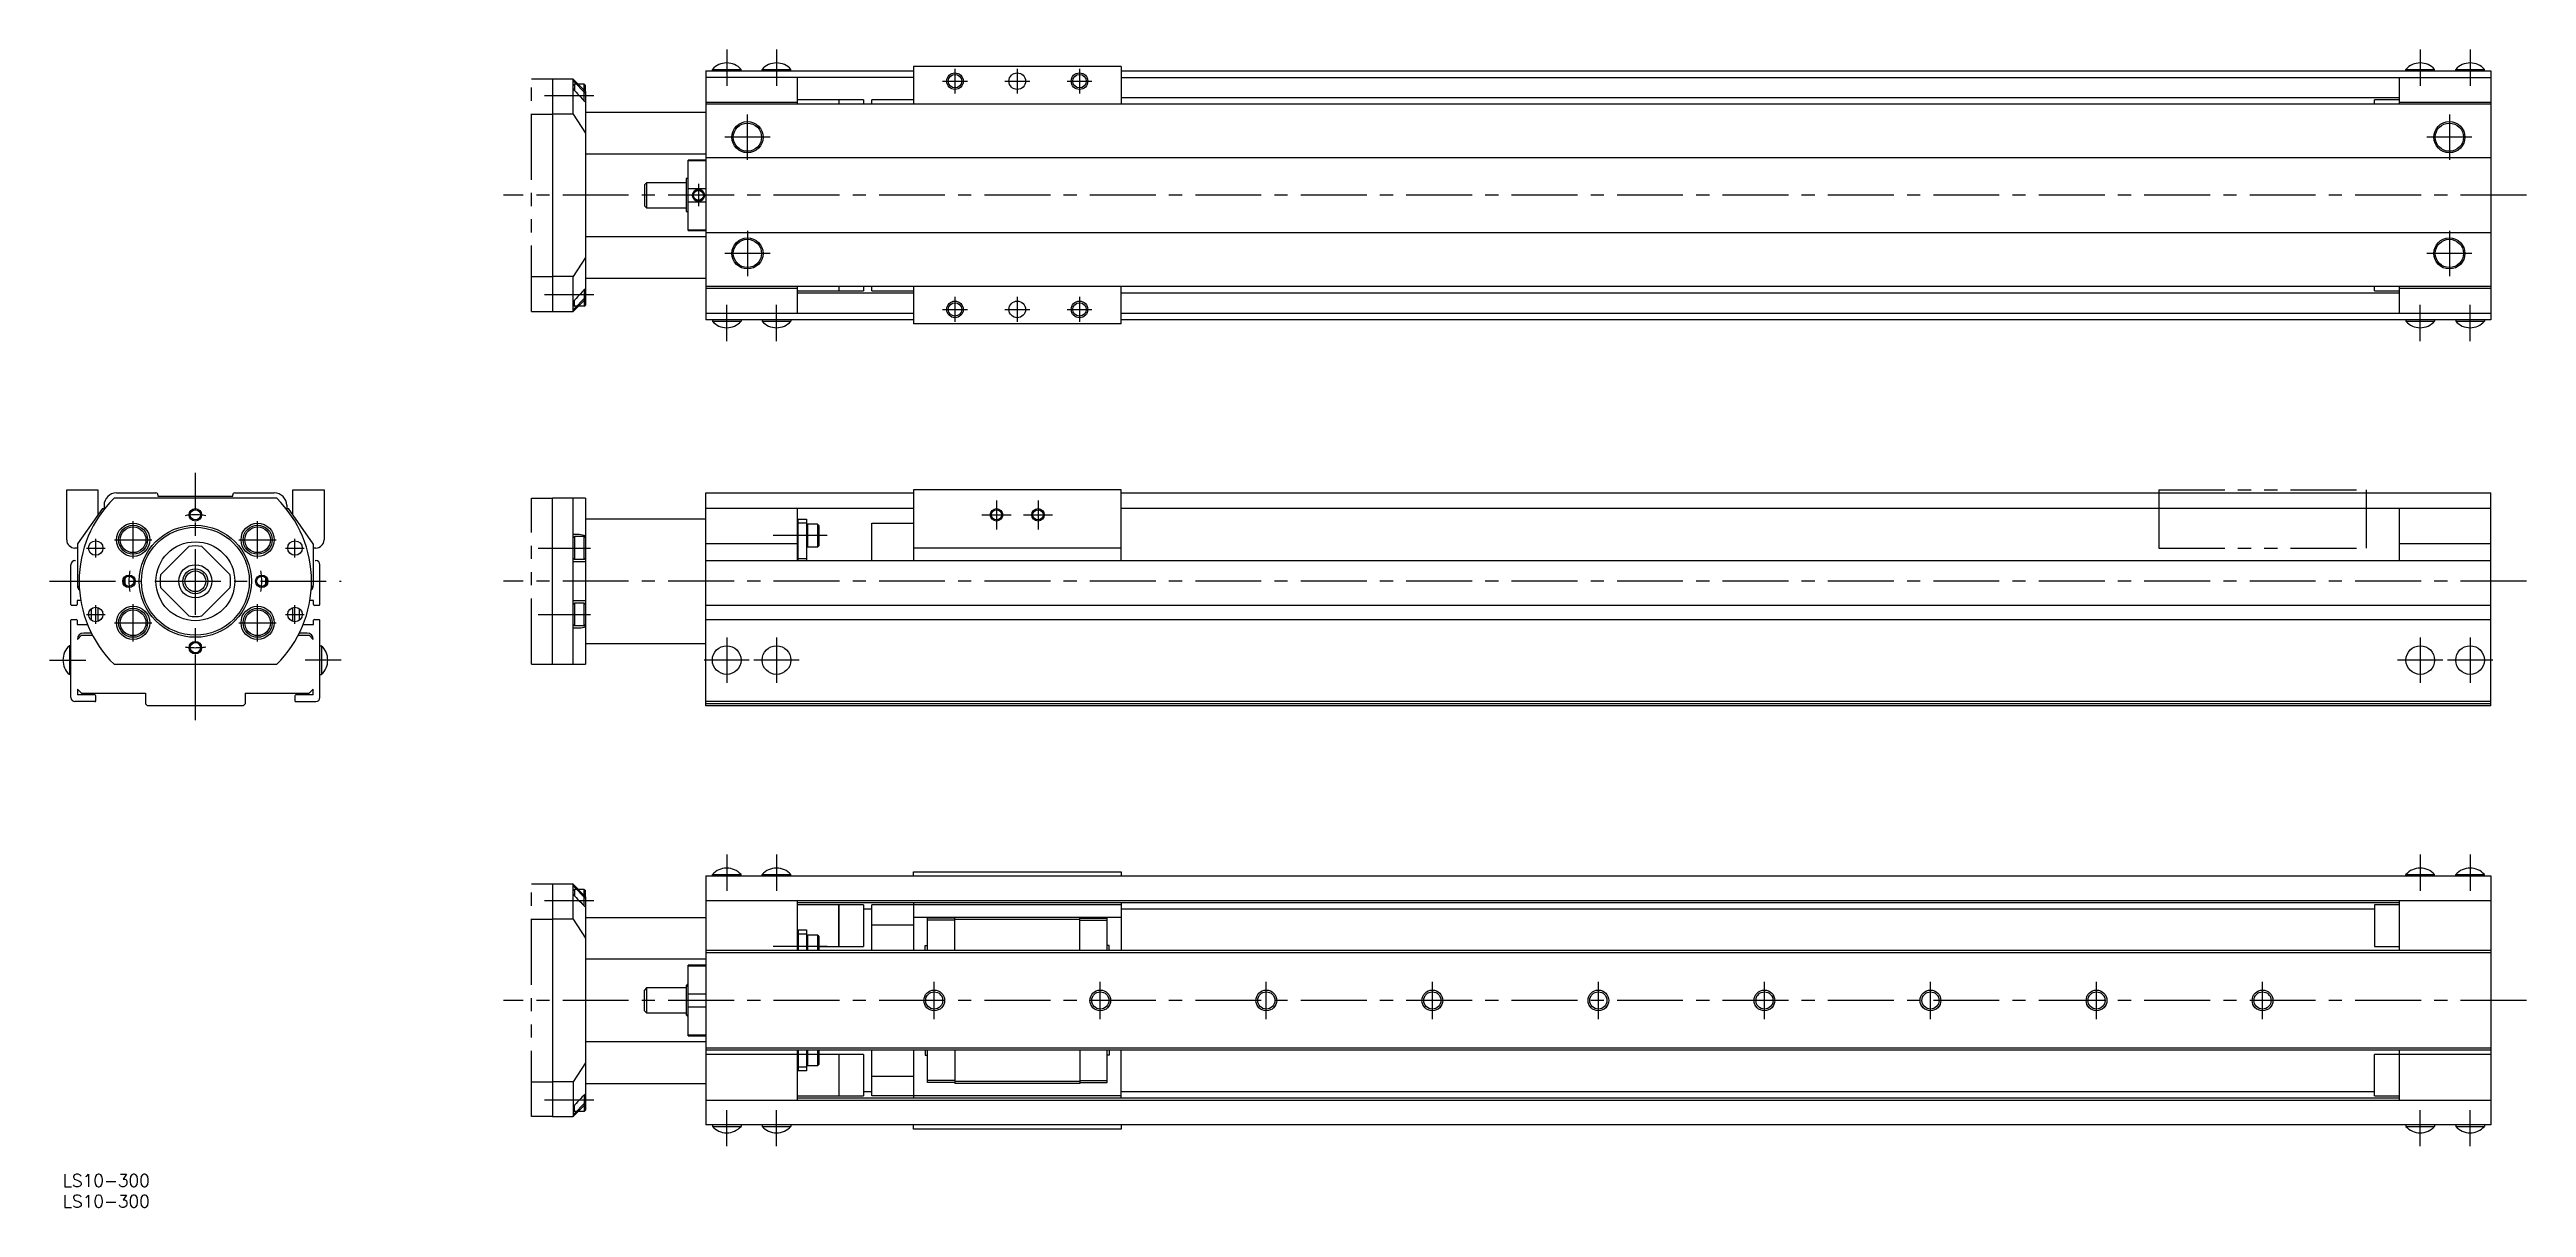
# Model space of a CAD drawing. Extents: x -3 to 593, y -8 to 271.
import ezdxf

# ---------------------------------------------------------------- set-up
doc = ezdxf.new("R2010")
doc.units = 0
doc.header["$LTSCALE"] = 0.5
doc.linetypes.add('CENTER', pattern=[50.8, 31.75, -6.35, 6.35, -6.35])
doc.linetypes.add('PHANTOM', pattern=[63.5, 31.75, -6.35, 6.35, -6.35, 6.35, -6.35])
for name, color, linetype in [('MSM_CENTER', 1, 'CENTER'), ('MSM_CONTINUOUS', 7, 'CONTINUOUS'), ('MSM_IMAGINARY', 6, 'PHANTOM'), ('MSM_NARROW', 5, 'CONTINUOUS'), ('MSM_PART_NUMBER', 7, 'CONTINUOUS')]:
    doc.layers.add(name, color=color, linetype=linetype)
doc.styles.get("Standard").update_dxf_attribs({"font": 'txt.shx', "height": 3, "bigfont": 'bigfont.shx'})

msp = doc.modelspace()

# ---------------------------------------------------------------- linework, layer by layer
at = {"layer": 'MSM_CENTER'}
for p, q in [((159.92, 271.02), (159.92, 262.3)), ((171.92, 271.02), (171.92, 262.3)), ((567.92, 271.02), (567.92, 262.3)), ((579.92, 271.02), (579.92, 262.3)), ((211.92, 263.39), (217.92, 263.39)), ((214.92, 266.39), (214.92, 260.39)), ((226.92, 263.39), (232.92, 263.39)), ((229.92, 266.39), (229.92, 260.39)), ((241.92, 263.39), (247.92, 263.39)), ((244.92, 266.39), (244.92, 260.39)), ((127.92, 259.89), (116.07, 259.89)), ((164.92, 244.44), (164.92, 255.34)), ((574.92, 255.34), (574.92, 244.44)), ((170.37, 249.89), (159.47, 249.89)), ((580.37, 249.89), (569.47, 249.89)), ((593.5, 235.89), (106.14, 235.89)), ((153.12, 238.64), (153.12, 233.28)), ((164.92, 227.34), (164.92, 216.44)), ((574.92, 227.34), (574.92, 216.44)), ((170.37, 221.89), (159.47, 221.89)), ((580.37, 221.89), (569.47, 221.89)), ((127.92, 211.89), (116.07, 211.89)), ((159.92, 200.76), (159.92, 209.47)), ((171.92, 200.76), (171.92, 209.47)), ((214.92, 211.39), (214.92, 205.39)), ((229.92, 211.39), (229.92, 205.39)), ((244.92, 211.39), (244.92, 205.39)), ((567.92, 200.76), (567.92, 209.47)), ((579.92, 200.76), (579.92, 209.47)), ((211.92, 208.39), (217.92, 208.39)), ((226.92, 208.39), (232.92, 208.39)), ((241.92, 208.39), (247.92, 208.39)), ((31.92, 109.39), (31.92, 169.02)), ((224.92, 162.39), (224.92, 155.39)), ((234.92, 162.39), (234.92, 155.39)), ((16.92, 148.39), (16.92, 157.39)), ((46.92, 148.39), (46.92, 157.39)), ((221.42, 158.89), (228.42, 158.89)), ((231.42, 158.89), (238.42, 158.89)), ((5.67, 150.89), (10.17, 150.89)), ((7.92, 148.64), (7.92, 153.14)), ((12.42, 152.89), (21.42, 152.89)), ((42.42, 152.89), (51.42, 152.89)), ((53.67, 150.89), (58.17, 150.89)), ((55.92, 148.64), (55.92, 153.14)), ((114.5, 150.89), (127.14, 150.89)), ((184.12, 153.89), (171.12, 153.89)), ((-3.21, 142.89), (67.05, 142.89)), ((16.92, 128.39), (16.92, 137.39)), ((46.92, 128.39), (46.92, 137.39)), ((593.5, 142.89), (106.14, 142.89)), ((5.67, 134.89), (10.17, 134.89)), ((7.92, 132.64), (7.92, 137.14)), ((12.42, 132.89), (21.42, 132.89)), ((42.42, 132.89), (51.42, 132.89)), ((53.67, 134.89), (58.17, 134.89)), ((55.92, 132.64), (55.92, 137.14)), ((114.5, 134.89), (127.14, 134.89)), ((159.92, 129.34), (159.92, 118.44)), ((171.92, 129.34), (171.92, 118.44)), ((567.92, 129.34), (567.92, 118.44)), ((579.92, 129.34), (579.92, 118.44)), ((-3.21, 123.89), (5.51, 123.89)), ((67.05, 123.89), (58.34, 123.89)), ((165.37, 123.89), (154.47, 123.89)), ((177.37, 123.89), (166.47, 123.89)), ((573.37, 123.89), (562.47, 123.89)), ((585.37, 123.89), (574.47, 123.89)), ((156.52, 71.89), (163.32, 71.89)), ((159.92, 77.02), (159.92, 68.3)), ((168.52, 71.89), (175.32, 71.89)), ((171.92, 77.02), (171.92, 68.3)), ((567.92, 77.02), (567.92, 68.3)), ((579.92, 77.02), (579.92, 68.3)), ((127.92, 65.89), (116.07, 65.89)), ((184.12, 54.89), (171.12, 54.89)), ((593.5, 41.89), (106.14, 41.89)), ((209.92, 37.39), (209.92, 46.39)), ((249.92, 37.39), (249.92, 46.39)), ((289.92, 37.39), (289.92, 46.39)), ((329.92, 37.39), (329.92, 46.39)), ((369.92, 37.39), (369.92, 46.39)), ((409.92, 37.39), (409.92, 46.39)), ((449.92, 37.39), (449.92, 46.39)), ((489.92, 37.39), (489.92, 46.39)), ((529.92, 37.39), (529.92, 46.39)), ((184.12, 28.89), (171.12, 28.89)), ((127.92, 17.89), (116.07, 17.89)), ((159.92, 6.76), (159.92, 15.47)), ((171.92, 6.76), (171.92, 15.47)), ((567.92, 6.76), (567.92, 15.47)), ((579.92, 6.76), (579.92, 15.47))]:
    msp.add_line(p, q, dxfattribs=at)
for start, end in [(81.0384, 98.9616), (171.0384, 188.9616), (351.0384, 8.9616), (261.0384, 278.9616)]:
    msp.add_arc((31.92, 142.89), 16, start, end, dxfattribs=at)
at = {"layer": 'MSM_CONTINUOUS'}
for p, q in [((122.92, 263.89), (117.92, 263.89)), ((117.92, 263.89), (117.92, 207.89)), ((125.92, 260.89), (122.92, 263.89)), ((122.92, 255.48), (122.92, 263.89)), ((125.92, 260.44), (122.92, 263.48)), ((154.92, 265.89), (204.92, 265.89)), ((154.92, 265.89), (154.92, 205.89)), ((204.92, 264.29), (154.92, 264.29)), ((156.47, 266.23), (163.37, 266.23)), ((156.47, 265.89), (156.47, 266.23)), ((163.37, 265.89), (163.37, 266.23)), ((168.47, 266.23), (175.37, 266.23)), ((168.47, 265.89), (168.47, 266.23)), ((175.37, 265.89), (175.37, 266.23)), ((176.92, 264.29), (176.92, 257.89)), ((254.92, 266.89), (204.92, 266.89)), ((204.92, 266.89), (204.92, 257.89)), ((254.92, 266.89), (254.92, 257.89)), ((254.92, 265.89), (584.92, 265.89)), ((254.92, 264.29), (584.92, 264.29)), ((562.92, 257.89), (562.92, 264.29)), ((564.47, 266.23), (571.37, 266.23)), ((564.47, 265.89), (564.47, 266.23)), ((571.37, 265.89), (571.37, 266.23)), ((576.47, 266.23), (583.37, 266.23)), ((576.47, 265.89), (576.47, 266.23)), ((583.37, 265.89), (583.37, 266.23)), ((584.92, 265.89), (584.92, 205.89)), ((125.92, 260.89), (125.92, 210.89)), ((176.92, 258.29), (154.92, 258.29)), ((584.92, 257.89), (154.92, 257.89)), ((192.92, 258.89), (176.92, 258.89)), ((186.92, 258.89), (186.92, 257.89)), ((192.92, 258.89), (192.92, 257.89)), ((204.92, 258.89), (194.92, 258.89)), ((194.92, 257.89), (194.92, 258.89)), ((562.92, 259.39), (254.92, 259.39)), ((562.92, 258.89), (556.92, 258.89)), ((556.92, 257.89), (556.92, 258.89)), ((584.92, 258.29), (562.92, 258.29)), ((122.92, 255.48), (117.92, 255.48)), ((122.92, 255.48), (125.92, 250.89)), ((125.92, 255.89), (154.92, 255.89)), ((125.92, 245.89), (154.92, 245.89)), ((584.92, 244.89), (154.92, 244.89)), ((140.62, 238.89), (140.12, 238.39)), ((150.12, 238.89), (140.62, 238.89)), ((140.62, 238.89), (140.62, 232.89)), ((150.62, 239.96), (150.12, 239.96)), ((150.12, 239.96), (150.12, 231.96)), ((154.92, 244.39), (150.62, 244.39)), ((150.62, 227.39), (150.62, 244.39)), ((150.62, 244.25), (154.92, 244.25)), ((140.12, 238.39), (140.12, 233.39)), ((140.12, 233.39), (140.62, 232.89)), ((140.62, 232.89), (150.12, 232.89)), ((154.92, 237.43), (150.62, 237.43)), ((150.62, 234.35), (154.92, 234.35)), ((150.12, 231.96), (150.62, 231.96)), ((154.92, 227.53), (150.62, 227.53)), ((150.62, 227.39), (154.92, 227.39)), ((154.92, 226.89), (584.92, 226.89)), ((125.92, 220.89), (122.92, 216.29)), ((154.92, 225.89), (125.92, 225.89)), ((122.92, 216.29), (117.92, 216.29)), ((122.92, 207.89), (122.92, 216.29)), ((125.92, 215.89), (154.92, 215.89)), ((125.92, 211.34), (122.92, 208.29)), ((125.92, 210.89), (122.92, 207.89)), ((584.92, 213.89), (154.92, 213.89)), ((154.92, 213.49), (176.92, 213.49)), ((176.92, 213.89), (176.92, 207.49)), ((176.92, 212.89), (192.92, 212.89)), ((176.92, 212.39), (204.92, 212.39)), ((186.92, 213.89), (186.92, 212.89)), ((192.92, 213.89), (192.92, 212.89)), ((194.92, 212.89), (194.92, 213.89)), ((194.92, 212.89), (204.92, 212.89)), ((204.92, 213.89), (204.92, 204.89)), ((254.92, 204.89), (254.92, 213.89)), ((254.92, 212.39), (562.92, 212.39)), ((556.92, 212.89), (556.92, 213.89)), ((556.92, 212.89), (562.92, 212.89)), ((562.92, 207.49), (562.92, 213.89)), ((562.92, 213.49), (584.92, 213.49)), ((117.92, 207.89), (122.92, 207.89)), ((154.92, 207.49), (204.92, 207.49)), ((204.92, 205.89), (154.92, 205.89)), ((156.47, 205.89), (156.47, 205.54)), ((156.47, 205.54), (163.37, 205.54)), ((163.37, 205.89), (163.37, 205.54)), ((168.47, 205.89), (168.47, 205.54)), ((168.47, 205.54), (175.37, 205.54)), ((175.37, 205.89), (175.37, 205.54)), ((254.92, 204.89), (204.92, 204.89)), ((254.92, 207.49), (584.92, 207.49)), ((584.92, 205.89), (254.92, 205.89)), ((564.47, 205.89), (564.47, 205.54)), ((564.47, 205.54), (571.37, 205.54)), ((571.37, 205.89), (571.37, 205.54)), ((576.47, 205.89), (576.47, 205.54)), ((576.47, 205.54), (583.37, 205.54)), ((583.37, 205.89), (583.37, 205.54)), ((0.92, 164.89), (8.42, 164.89)), ((0.92, 152.89), (0.92, 164.89)), ((8.42, 164.89), (8.42, 158.83)), ((9.92, 161.19), (9.92, 160.39)), ((51.52, 162.89), (12.33, 162.89)), ((12.92, 164.19), (22.42, 164.19)), ((22.92, 163.69), (22.92, 163.39)), ((22.92, 163.39), (40.92, 163.39)), ((40.92, 163.39), (40.92, 163.69)), ((41.42, 164.19), (50.92, 164.19)), ((53.92, 161.19), (53.92, 160.39)), ((55.42, 158.83), (55.42, 164.89)), ((55.42, 164.89), (62.92, 164.89)), ((62.92, 164.89), (62.92, 152.89)), ((117.92, 122.89), (117.92, 162.89)), ((125.92, 162.89), (117.92, 162.89)), ((122.92, 122.89), (122.92, 162.89)), ((125.92, 162.89), (125.92, 122.89)), ((154.92, 164.19), (204.92, 164.19)), ((154.92, 112.89), (154.92, 164.19)), ((204.92, 164.89), (204.92, 147.89)), ((254.92, 164.89), (204.92, 164.89)), ((254.92, 147.89), (254.92, 164.89)), ((254.92, 164.19), (584.92, 164.19)), ((584.92, 112.89), (584.92, 164.19)), ((9.52, 160.39), (3.52, 151.89)), ((9.52, 160.39), (10.07, 160.39)), ((53.78, 160.39), (54.32, 160.39)), ((60.32, 151.89), (54.32, 160.39)), ((154.92, 157.89), (125.92, 157.89)), ((204.92, 160.39), (154.92, 160.39)), ((176.92, 160.39), (176.92, 147.89)), ((177.12, 155.39), (176.92, 155.39)), ((177.12, 147.89), (177.12, 157.89)), ((177.12, 157.89), (179.12, 157.89)), ((179.12, 156.89), (177.12, 156.89)), ((179.12, 157.89), (179.12, 147.89)), ((179.12, 156.34), (179.42, 156.64)), ((181.82, 156.64), (179.42, 156.64)), ((179.42, 156.64), (179.42, 151.14)), ((182.12, 156.34), (181.82, 156.64)), ((181.82, 156.64), (181.82, 151.14)), ((182.12, 156.34), (182.12, 151.44)), ((194.92, 147.77), (194.92, 156.89)), ((194.92, 156.89), (204.92, 156.89)), ((584.92, 160.39), (254.92, 160.39)), ((562.92, 147.89), (562.92, 160.39)), ((3.52, 150.89), (2.92, 150.89)), ((3.52, 151.89), (3.52, 141.89)), ((23.56, 144.43), (30.38, 151.25)), ((33.46, 151.25), (40.28, 144.43)), ((60.32, 151.89), (60.32, 141.89)), ((60.92, 150.89), (60.32, 150.89)), ((124.42, 154.14), (122.92, 154.14)), ((176.92, 151.89), (154.92, 151.89)), ((176.92, 152.39), (177.12, 152.39)), ((179.12, 151.44), (179.42, 151.14)), ((181.82, 151.14), (179.42, 151.14)), ((181.82, 151.14), (182.12, 151.44)), ((254.92, 150.89), (204.92, 150.89)), ((584.92, 151.89), (562.92, 151.89)), ((1.92, 137.29), (1.92, 146.89)), ((2.92, 147.89), (3.02, 147.89)), ((60.82, 147.89), (60.92, 147.89)), ((61.92, 137.29), (61.92, 146.89)), ((122.92, 147.64), (125.92, 147.64)), ((154.92, 147.89), (584.92, 147.89)), ((177.12, 148.39), (179.12, 148.39)), ((4.3, 138.29), (3.42, 138.29)), ((3.42, 138.29), (3.42, 137.29)), ((3.52, 141.89), (3.96, 141.45)), ((30.38, 134.53), (23.56, 141.35)), ((40.28, 141.35), (33.46, 134.53)), ((60.42, 138.29), (59.54, 138.29)), ((59.89, 141.45), (60.32, 141.89)), ((60.42, 137.29), (60.42, 138.29)), ((125.92, 138.14), (122.92, 138.14)), ((1.92, 114.89), (1.92, 133.49)), ((3.22, 137.09), (2.12, 137.09)), ((2.12, 133.69), (3.22, 133.69)), ((3.42, 133.49), (3.42, 132.49)), ((3.42, 132.49), (5.93, 132.49)), ((6.92, 133.45), (6.92, 136.32)), ((8.42, 136.56), (8.42, 133.21)), ((8.52, 133.24), (8.52, 136.53)), ((55.32, 136.53), (55.32, 133.24)), ((55.42, 133.21), (55.42, 136.56)), ((56.92, 136.32), (56.92, 133.45)), ((57.92, 132.49), (60.42, 132.49)), ((60.42, 132.49), (60.42, 133.49)), ((61.72, 137.09), (60.62, 137.09)), ((60.62, 133.69), (61.72, 133.69)), ((61.92, 114.89), (61.92, 133.49)), ((122.92, 131.64), (124.42, 131.64)), ((584.92, 137.09), (154.92, 137.09)), ((154.92, 133.69), (584.92, 133.69)), ((1.58, 127.34), (1.58, 120.44)), ((1.92, 127.34), (1.58, 127.34)), ((4.52, 129.89), (3.52, 128.89)), ((4.52, 129.89), (7.12, 129.89)), ((6.87, 130.39), (5.02, 130.39)), ((56.72, 129.89), (59.32, 129.89)), ((58.82, 130.39), (56.98, 130.39)), ((60.32, 128.89), (59.32, 129.89)), ((61.92, 127.34), (62.27, 127.34)), ((62.27, 127.34), (62.27, 120.44)), ((125.92, 127.89), (154.92, 127.89)), ((1.92, 120.44), (1.58, 120.44)), ((12.33, 122.89), (51.52, 122.89)), ((61.92, 120.44), (62.27, 120.44)), ((117.92, 122.89), (125.92, 122.89)), ((7.72, 113.89), (2.92, 113.89)), ((3.52, 116.89), (4.52, 115.89)), ((3.52, 116.89), (3.52, 115.49)), ((7.72, 115.49), (3.52, 115.49)), ((4.52, 115.89), (19.92, 115.89)), ((7.92, 114.09), (7.92, 115.29)), ((19.92, 115.89), (19.92, 113.39)), ((19.92, 113.39), (20.42, 112.89)), ((43.92, 113.39), (43.42, 112.89)), ((43.92, 115.89), (59.32, 115.89)), ((43.92, 115.89), (43.92, 113.39)), ((55.92, 115.29), (55.92, 114.09)), ((60.32, 115.49), (56.12, 115.49)), ((56.12, 113.89), (60.92, 113.89)), ((59.32, 115.89), (60.32, 116.89)), ((60.32, 115.49), (60.32, 116.89)), ((584.92, 113.89), (154.92, 113.89)), ((584.92, 113.39), (154.92, 113.39)), ((43.42, 112.89), (20.42, 112.89)), ((584.92, 112.89), (154.92, 112.89)), ((154.92, 71.89), (584.92, 71.89)), ((154.92, 71.89), (154.92, 11.89)), ((156.47, 72.23), (163.37, 72.23)), ((156.47, 71.89), (156.47, 72.23)), ((156.47, 71.89), (163.37, 71.89)), ((163.37, 71.89), (163.37, 72.23)), ((168.47, 72.23), (175.37, 72.23)), ((168.47, 71.89), (168.47, 72.23)), ((168.47, 71.89), (175.37, 71.89)), ((175.37, 71.89), (175.37, 72.23)), ((204.92, 72.89), (254.92, 72.89)), ((204.92, 71.89), (204.92, 72.89)), ((254.92, 72.89), (254.92, 71.89)), ((564.47, 72.23), (571.37, 72.23)), ((564.47, 71.89), (564.47, 72.23)), ((571.37, 71.89), (571.37, 72.23)), ((576.47, 72.23), (583.37, 72.23)), ((576.47, 71.89), (576.47, 72.23)), ((583.37, 71.89), (583.37, 72.23)), ((584.92, 71.89), (584.92, 11.89)), ((122.92, 69.89), (117.92, 69.89)), ((117.92, 69.89), (117.92, 13.89)), ((122.92, 61.48), (122.92, 69.89)), ((125.92, 66.89), (122.92, 69.89)), ((125.92, 66.44), (122.92, 69.48)), ((125.92, 66.89), (125.92, 16.89)), ((584.92, 65.89), (154.92, 65.89)), ((176.92, 65.89), (176.92, 53.89)), ((562.92, 53.89), (562.92, 65.89)), ((122.92, 61.48), (117.92, 61.48)), ((122.92, 61.48), (125.92, 56.89)), ((125.92, 61.89), (154.92, 61.89)), ((562.92, 65.39), (176.92, 65.39)), ((192.92, 64.89), (176.92, 64.89)), ((186.92, 64.89), (186.92, 59.89)), ((186.92, 54.89), (186.92, 64.89)), ((186.92, 59.89), (186.92, 54.89)), ((192.92, 64.89), (192.92, 54.89)), ((194.92, 63.89), (192.92, 63.89)), ((194.92, 53.89), (194.92, 64.89)), ((254.92, 64.89), (194.92, 64.89)), ((194.92, 60.14), (204.92, 60.14)), ((204.92, 65.39), (204.92, 53.89)), ((254.92, 61.89), (204.92, 61.89)), ((208.27, 53.89), (208.27, 61.69)), ((214.87, 61.69), (208.27, 61.69)), ((214.87, 61.19), (208.27, 61.19)), ((214.87, 53.89), (214.87, 61.89)), ((244.97, 61.39), (214.87, 61.39)), ((244.97, 53.89), (244.97, 61.89)), ((244.97, 61.69), (251.57, 61.69)), ((244.97, 61.19), (251.57, 61.19)), ((251.57, 53.89), (251.57, 61.69)), ((254.92, 65.39), (254.92, 53.89)), ((556.92, 63.89), (254.92, 63.89)), ((562.92, 64.89), (556.92, 64.89)), ((556.92, 64.89), (556.92, 54.89)), ((584.92, 53.89), (154.92, 53.89)), ((177.12, 56.39), (176.92, 56.39)), ((177.12, 58.89), (177.12, 53.89)), ((177.12, 58.89), (179.12, 58.89)), ((179.12, 57.89), (177.12, 57.89)), ((179.12, 58.89), (179.12, 53.89)), ((179.12, 57.34), (179.42, 57.64)), ((181.82, 57.64), (179.42, 57.64)), ((179.42, 57.64), (179.42, 53.89)), ((182.12, 57.34), (181.82, 57.64)), ((181.82, 57.64), (181.82, 53.89)), ((182.12, 57.34), (182.12, 53.89)), ((182.12, 54.89), (192.92, 54.89)), ((207.77, 53.89), (207.77, 55.12)), ((207.77, 55.12), (208.27, 55.12)), ((252.07, 55.12), (251.57, 55.12)), ((252.07, 53.89), (252.07, 55.12)), ((274.85, 53.9), (274.87, 53.9)), ((304.99, 53.9), (304.97, 53.9)), ((556.92, 54.89), (562.92, 54.89)), ((125.92, 51.89), (154.92, 51.89)), ((154.92, 50.39), (150.62, 50.39)), ((150.62, 33.39), (150.62, 50.39)), ((150.62, 50.25), (154.92, 50.25)), ((584.92, 53.39), (154.92, 53.39)), ((140.62, 44.89), (140.12, 44.39)), ((140.12, 39.39), (140.12, 44.39)), ((150.12, 44.89), (140.62, 44.89)), ((140.62, 44.89), (140.62, 38.89)), ((150.12, 45.35), (150.62, 45.85)), ((150.12, 45.35), (150.12, 38.43)), ((154.92, 43.43), (150.62, 43.43)), ((140.12, 39.39), (140.62, 38.89)), ((140.62, 38.89), (150.12, 38.89)), ((150.62, 37.93), (150.12, 38.43)), ((150.62, 40.35), (154.92, 40.35)), ((154.92, 31.89), (125.92, 31.89)), ((154.92, 33.53), (150.62, 33.53)), ((150.62, 33.39), (154.92, 33.39)), ((584.92, 30.39), (154.92, 30.39)), ((584.92, 29.89), (154.92, 29.89)), ((176.92, 29.89), (176.92, 28.89)), ((177.12, 29.89), (177.12, 24.89)), ((179.12, 29.89), (179.12, 24.89)), ((179.42, 29.89), (179.42, 26.14)), ((181.82, 29.89), (181.82, 26.14)), ((182.12, 29.89), (182.12, 26.44)), ((194.92, 18.89), (194.92, 29.89)), ((204.92, 29.89), (204.92, 18.39)), ((207.77, 29.89), (207.77, 28.66)), ((208.27, 22.09), (208.27, 29.89)), ((214.87, 29.89), (214.87, 21.89)), ((244.97, 29.89), (244.97, 21.89)), ((251.57, 22.09), (251.57, 29.89)), ((252.07, 29.89), (252.07, 28.66)), ((254.92, 18.39), (254.92, 29.89)), ((274.85, 29.88), (274.87, 29.88)), ((304.99, 29.88), (304.97, 29.88)), ((562.92, 17.89), (562.92, 29.89)), ((125.92, 26.89), (122.92, 22.29)), ((176.92, 28.89), (154.92, 28.89)), ((176.92, 28.89), (176.92, 17.89)), ((176.92, 27.39), (177.12, 27.39)), ((177.12, 25.89), (179.12, 25.89)), ((179.12, 24.89), (177.12, 24.89)), ((179.12, 26.44), (179.42, 26.14)), ((181.82, 26.14), (179.42, 26.14)), ((181.82, 26.14), (182.12, 26.44)), ((192.92, 28.89), (182.12, 28.89)), ((186.92, 28.89), (186.92, 23.89)), ((186.92, 28.89), (186.92, 18.89)), ((186.92, 23.89), (186.92, 18.89)), ((192.92, 28.89), (192.92, 18.89)), ((207.77, 28.66), (208.27, 28.66)), ((252.07, 28.66), (251.57, 28.66)), ((584.92, 28.89), (556.92, 28.89)), ((556.92, 18.89), (556.92, 28.89)), ((122.92, 22.29), (117.92, 22.29)), ((122.92, 22.29), (122.92, 13.89)), ((125.92, 21.89), (154.92, 21.89)), ((176.92, 18.89), (192.92, 18.89)), ((176.92, 18.39), (562.92, 18.39)), ((194.92, 19.89), (192.92, 19.89)), ((194.92, 23.64), (204.92, 23.64)), ((254.92, 18.89), (194.92, 18.89)), ((214.87, 22.58), (208.27, 22.58)), ((214.87, 22.09), (208.27, 22.09)), ((244.97, 22.38), (214.87, 22.38)), ((244.97, 21.89), (214.87, 21.89)), ((244.97, 22.58), (251.57, 22.58)), ((244.97, 22.09), (251.57, 22.09)), ((556.92, 19.89), (254.92, 19.89)), ((556.92, 18.89), (562.92, 18.89)), ((117.92, 13.89), (122.92, 13.89)), ((125.92, 17.34), (122.92, 14.29)), ((125.92, 16.89), (122.92, 13.89)), ((154.92, 17.89), (584.92, 17.89)), ((584.92, 11.89), (154.92, 11.89)), ((156.47, 11.89), (156.47, 11.54)), ((156.47, 11.54), (163.37, 11.54)), ((163.37, 11.89), (163.37, 11.54)), ((168.47, 11.89), (168.47, 11.54)), ((168.47, 11.54), (175.37, 11.54)), ((175.37, 11.89), (175.37, 11.54)), ((204.92, 10.89), (204.92, 11.89)), ((254.92, 10.89), (204.92, 10.89)), ((254.92, 11.89), (254.92, 10.89)), ((564.47, 11.89), (564.47, 11.54)), ((564.47, 11.54), (571.37, 11.54)), ((571.37, 11.89), (571.37, 11.54)), ((576.47, 11.89), (576.47, 11.54)), ((576.47, 11.54), (583.37, 11.54)), ((583.37, 11.89), (583.37, 11.54))]:
    msp.add_line(p, q, dxfattribs=at)
for centre, radius in [((214.92, 263.39), 1.62), ((229.92, 263.39), 2), ((244.92, 263.39), 1.62), ((164.92, 249.89), 3.75), ((164.92, 249.89), 3.4), ((574.92, 249.89), 3.75), ((574.92, 249.89), 3.4), ((153.12, 235.89), 1.23), ((153.12, 235.89), 1.19), ((164.92, 221.89), 3.75), ((164.92, 221.89), 3.4), ((574.92, 221.89), 3.75), ((574.92, 221.89), 3.4), ((214.92, 208.39), 1.62), ((229.92, 208.39), 2), ((244.92, 208.39), 1.62), ((16.92, 152.89), 4), ((16.92, 152.89), 3.5), ((16.92, 152.89), 3.1), ((31.92, 142.89), 13.5), ((31.92, 142.89), 13), ((31.92, 158.89), 1.23), ((46.92, 152.89), 4), ((46.92, 152.89), 3.5), ((46.92, 152.89), 3.1), ((224.92, 158.89), 1.23), ((234.92, 158.89), 1.23), ((7.92, 150.89), 1.75), ((31.92, 142.89), 9.5), ((55.92, 150.89), 1.75), ((15.92, 142.89), 1.23), ((31.92, 142.89), 4), ((31.92, 142.89), 3), ((31.92, 142.89), 2.5), ((47.92, 142.89), 1.23), ((7.92, 134.89), 1.75), ((16.92, 132.89), 4), ((16.92, 132.89), 3.5), ((16.92, 132.89), 3.1), ((46.92, 132.89), 4), ((46.92, 132.89), 3.5), ((46.92, 132.89), 3.1), ((55.92, 134.89), 1.75), ((31.92, 126.89), 1.23), ((159.92, 123.89), 3.45), ((171.92, 123.89), 3.45), ((567.92, 123.89), 3.45), ((579.92, 123.89), 3.45), ((209.92, 41.89), 2.07), ((249.92, 41.89), 2.07), ((289.92, 41.89), 2.07), ((329.92, 41.89), 2.07), ((369.92, 41.89), 2.07), ((409.92, 41.89), 2.07), ((449.92, 41.89), 2.07), ((489.92, 41.89), 2.07), ((529.92, 41.89), 2.07)]:
    msp.add_circle(centre, radius, dxfattribs=at)
for centre, radius, start, end in [((159.92, 263.19), 4.6, 41.40962, 138.59038), ((171.92, 263.19), 4.6, 41.40962, 138.59038), ((567.92, 263.19), 4.6, 41.40962, 138.59038), ((579.92, 263.19), 4.6, 41.40962, 138.59038), ((155.46, 289.66), 43.01, 220.84686, 226.63021), ((153.08, 235.82), 1.46, 88.19513, 177.36702), ((153.07, 235.95), 1.45, 182.55192, 271.96414), ((153.17, 235.82), 1.45, 2.60447, 91.83228), ((153.17, 235.95), 1.45, 268.04112, 357.44392), ((155.46, 182.12), 43.01, 133.36979, 139.15314), ((159.92, 208.59), 4.6, 221.40962, 318.59038), ((171.92, 208.59), 4.6, 221.40962, 318.59038), ((567.92, 208.59), 4.6, 221.40962, 318.59038), ((579.92, 208.59), 4.6, 221.40962, 318.59038), ((31.92, 142.89), 28, 134.41531, 225.58469), ((12.92, 161.19), 3, 90, 180), ((22.42, 163.69), 0.5, 0, 90), ((41.42, 163.69), 0.5, 90, 180), ((50.92, 161.19), 3, 0, 90), ((31.92, 142.89), 28, 314.41531, 45.58469), ((2.92, 152.89), 2, 180, 270), ((31.92, 142.89), 8.5, 79.56032, 100.43968), ((60.92, 152.89), 2, 270, 0), ((124.23, 150.05), 4.09, 65.48698, 87.33377), ((2.92, 146.89), 1, 90, 180), ((20.57, 142.89), 5.64, 171.98637, 188.01362), ((31.92, 142.89), 8.5, 169.56031, 190.43967), ((31.92, 142.89), 8.5, 349.56032, 10.43969), ((43.28, 142.89), 5.64, 351.98638, 8.01363), ((60.92, 146.89), 1, 0, 90), ((2.12, 137.29), 0.2, 180, 270), ((3.22, 137.29), 0.2, 270, 0), ((5.02, 141.89), 1.5, 180.00006, 227.09176), ((58.82, 141.89), 1.5, 312.90824, 359.99994), ((60.62, 137.29), 0.2, 180, 270), ((61.72, 137.29), 0.2, 270, 0), ((2.12, 133.49), 0.2, 90, 180), ((3.22, 133.49), 0.2, 0, 90), ((31.92, 142.89), 8.5, 259.56032, 280.43968), ((60.62, 133.49), 0.2, 90, 180), ((61.72, 133.49), 0.2, 0, 90), ((124.23, 135.72), 4.09, 272.66623, 294.51302), ((4.62, 123.89), 4.6, 131.40962, 228.59038), ((5.02, 128.89), 1.5, 90, 180), ((58.82, 128.89), 1.5, 0, 90), ((59.22, 123.89), 4.6, 311.40962, 48.59038), ((2.92, 114.89), 1, 180, 270), ((7.72, 115.29), 0.2, 0, 90), ((7.72, 114.09), 0.2, 270, 0), ((56.12, 115.29), 0.2, 90, 180), ((56.12, 114.09), 0.2, 180, 270), ((60.92, 114.89), 1, 270, 0), ((159.92, 69.19), 4.6, 41.40962, 138.59038), ((171.92, 69.19), 4.6, 41.40962, 138.59038), ((567.92, 69.19), 4.6, 41.40962, 138.59038), ((579.92, 69.19), 4.6, 41.40962, 138.59038), ((155.46, 95.66), 43.01, 220.84686, 226.63021), ((155.46, 95.66), 43.01, 220.84686, 226.63021), ((155.46, -11.88), 43.01, 133.36979, 139.15314), ((159.92, 14.59), 4.6, 221.40962, 318.59038), ((171.92, 14.59), 4.6, 221.40962, 318.59038), ((567.92, 14.59), 4.6, 221.40962, 318.59038), ((579.92, 14.59), 4.6, 221.40962, 318.59038)]:
    msp.add_arc(centre, radius, start, end, dxfattribs=at)
at = {"layer": 'MSM_IMAGINARY'}
for p, q in [((117.92, 263.89), (112.92, 263.89)), ((112.92, 207.89), (112.92, 263.89)), ((122.92, 262.34), (123.22, 262.64)), ((125.62, 262.64), (123.22, 262.64)), ((123.22, 262.64), (123.22, 261.18)), ((125.62, 262.64), (125.92, 262.34)), ((125.62, 258.68), (125.62, 262.64)), ((125.92, 260.89), (125.92, 262.34)), ((112.92, 255.48), (117.92, 255.48)), ((112.92, 216.29), (117.92, 216.29)), ((122.92, 209.44), (123.22, 209.14)), ((123.22, 209.14), (123.22, 210.59)), ((125.62, 209.14), (123.22, 209.14)), ((125.62, 213.1), (125.62, 209.14)), ((125.62, 209.14), (125.92, 209.44)), ((125.92, 210.89), (125.92, 209.44)), ((112.92, 207.89), (117.92, 207.89)), ((112.92, 162.89), (117.92, 162.89)), ((112.92, 122.89), (112.92, 162.89)), ((504.92, 164.89), (554.92, 164.89)), ((504.92, 164.89), (504.92, 150.89)), ((554.92, 164.89), (554.92, 150.89)), ((122.92, 153.34), (123.22, 153.64)), ((125.62, 153.64), (123.22, 153.64)), ((123.22, 153.64), (123.22, 148.14)), ((125.62, 153.64), (125.92, 153.34)), ((125.62, 148.14), (125.62, 153.64)), ((504.92, 150.89), (554.92, 150.89)), ((122.92, 148.44), (123.22, 148.14)), ((125.62, 148.14), (123.22, 148.14)), ((125.92, 148.44), (125.62, 148.14)), ((122.92, 137.34), (123.22, 137.64)), ((125.62, 137.64), (123.22, 137.64)), ((123.22, 137.64), (123.22, 132.14)), ((125.62, 137.64), (125.92, 137.34)), ((125.62, 132.14), (125.62, 137.64)), ((122.92, 132.44), (123.22, 132.14)), ((125.62, 132.14), (123.22, 132.14)), ((125.92, 132.44), (125.62, 132.14)), ((112.92, 122.89), (117.92, 122.89)), ((112.92, 13.89), (112.92, 69.89)), ((117.92, 69.89), (112.92, 69.89)), ((122.92, 68.34), (123.22, 68.64)), ((125.62, 68.64), (123.22, 68.64)), ((123.22, 68.64), (123.22, 67.18)), ((125.62, 68.64), (125.92, 68.34)), ((125.62, 64.68), (125.62, 68.64)), ((125.92, 66.89), (125.92, 68.34)), ((112.92, 61.48), (117.92, 61.48)), ((112.92, 22.29), (117.92, 22.29)), ((125.62, 19.1), (125.62, 15.14)), ((117.92, 13.89), (112.92, 13.89)), ((122.92, 15.44), (123.22, 15.14)), ((123.22, 15.14), (123.22, 16.59)), ((125.62, 15.14), (123.22, 15.14)), ((125.62, 15.14), (125.92, 15.44)), ((125.92, 16.89), (125.92, 15.44))]:
    msp.add_line(p, q, dxfattribs=at)
at = {"layer": 'MSM_NARROW'}
for p, q in [((176.92, 155.12), (177.12, 155.12)), ((176.92, 155.12), (177.12, 155.12)), ((176.92, 152.66), (177.12, 152.66)), ((176.92, 152.66), (177.12, 152.66)), ((176.92, 56.12), (177.12, 56.12)), ((150.12, 45.35), (150.62, 45.35)), ((150.12, 38.43), (150.62, 38.43)), ((176.92, 27.66), (177.12, 27.66))]:
    msp.add_line(p, q, dxfattribs=at)
for centre, radius in [((214.92, 263.39), 2), ((244.92, 263.39), 2), ((214.92, 208.39), 2), ((244.92, 208.39), 2), ((31.92, 158.89), 1.5), ((224.92, 158.89), 1.5), ((234.92, 158.89), 1.5), ((15.92, 142.89), 1.5), ((47.92, 142.89), 1.5), ((31.92, 126.89), 1.5), ((209.92, 41.89), 2.5), ((249.92, 41.89), 2.5), ((289.92, 41.89), 2.5), ((329.92, 41.89), 2.5), ((369.92, 41.89), 2.5), ((409.92, 41.89), 2.5), ((449.92, 41.89), 2.5), ((489.92, 41.89), 2.5), ((529.92, 41.89), 2.5)]:
    msp.add_circle(centre, radius, dxfattribs=at)

# ---------------------------------------------------------------- texts
at = {"layer": 'MSM_PART_NUMBER'}
for p in [(0, -3), (0, -8)]:
    msp.add_text('LS10-300', height=3, dxfattribs=at).set_placement(p)

doc.saveas('drawing.dxf')
